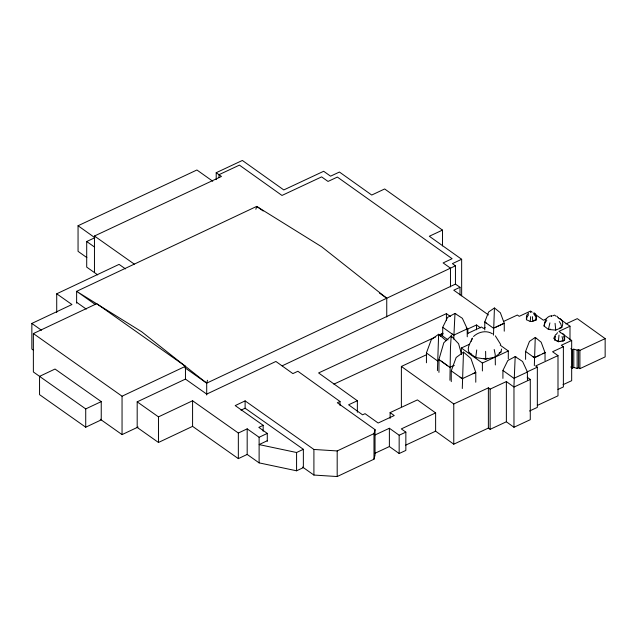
<?xml version="1.0" encoding="UTF-8"?>
<svg xmlns="http://www.w3.org/2000/svg" width="637" height="637" viewBox="0 0 637 637"><rect width="100%" height="100%" fill="white"/><g stroke="black" fill="none" stroke-linecap="round" stroke-linejoin="round"><path stroke-width="0.96" d="M535.12 313.46L536.458 316.071L536.489 319.71L532.723 321.446L530.215 321.462L526.417 319.702L526.68 315.267L528.614 313.07M562.535 333.342L564.087 334.815L564.645 337.132L564.613 339.927L563.092 341.066L558.37 341.671L558.999 335.158M530.215 321.462L530.669 316.677M449.937 380.265L450.463 347.515L451.195 335.922L443.814 342.746L438.965 359.372L438.941 372.382M437.42 370.646L438.638 334.218L431.305 339.617L426.456 352.834L426.432 362.772M453.735 339.115L454.985 313.444L447.604 317.353L442.707 327.299L442.707 335.221M513.94 386.253L515.19 356.616L507.808 360.526L502.912 370.463L502.912 378.386M501.526 349.036L500.985 352.014L495.347 357.023L485.72 359.109L475.743 357.556L476.731 349.96M560.154 341.169L558.37 341.671L554.572 339.911L555.52 336.455M526.417 319.702L526.998 317.075L528.614 314.718M451.259 381.635L451.259 370.845L456.156 357.508L463.489 352.11L462.287 388.514M484.773 329.918L484.781 321.892L488.627 311.979L494.439 307.95L493.484 335.158M525.597 359.372L525.613 351.321L529.451 341.432L535.263 337.403L534.332 365.622M554.572 339.911L554.039 337.65L555.591 334.68M560.058 318.564C563.307 320.395 563.219 324.559 561.73 327.553L555.743 330.093L548.425 329.456L544.054 326.017L545.081 322.545L546.801 320.451M503.007 370.527L513.94 378.33L527.46 372.016L522.571 361.482L515.237 356.648M471.205 341.289L472.383 338.072C470.592 342.65 466.316 347.882 469.286 352.914L475.743 357.556M302.575 467.056L313.906 475.051L337.188 476.54L373.983 459.197L373.983 433.606L375.034 429.633L337.315 402.735L340.007 401.477L340.007 405.419M373.983 459.197L375.034 455.232L375.034 429.633M544.054 326.017C544.691 321.351 546.06 316.191 551.801 315.681L551.371 316.533M451.553 333.605L453.735 335.158L467.255 328.851L462.366 318.309L455.033 313.476M206.699 394.996L206.699 383.14L207.511 380.273M255.867 209.262L256.679 206.396L321.717 246.814L386.747 298.204L386.747 316.979M556.26 334.433L557.51 332.673M549.898 322.879L548.425 329.456L550.328 329.178M530.51 312.528L530.852 312.034M473.53 336.487C478.53 331.789 486.381 329.99 492.473 333.82M532.604 356.465L534.332 357.699L545.033 352.691L541.179 342.228L535.367 337.483M373.983 433.606L337.188 450.94L313.906 449.459L245.118 400.888L235.204 405.594L263.169 425.317L263.169 431.225M240.985 410.164L245.118 408.206L303.363 449.324L303.363 467.614L296.579 470.791L259.116 462.876L247.18 454.444L247.18 428.852L238.342 433.033L192.581 400.761L158.47 416.869L137.186 401.843L185.455 379.095L206.699 394.104L275.901 361.466L292.877 373.608L297.885 371.267L340.007 401.477M263.169 425.317L258.829 427.387L267.285 433.399L267.285 441.282M247.18 428.852L259.116 437.277L267.285 433.399M267.285 440.716L259.116 444.594L296.579 452.509L303.363 449.324M39.55 376.371L55.037 369.038L101.243 401.605L101.243 419.887L85.724 427.204L39.55 394.653L39.55 376.371L85.724 408.914L85.724 427.204M137.186 401.843L137.186 427.443L158.47 442.468L192.581 426.36L238.342 458.632L247.18 454.444M56.717 312.504L56.717 293.8L119.071 264.379L125.489 268.894M33.45 350.175L31.85 349.036L31.85 323.437L71.949 304.534L56.717 293.8M39.82 376.523L33.371 371.968L33.371 333.565L96.713 303.69L185.455 366.299L185.455 379.095M85.724 408.914L101.243 401.605M33.371 333.565L122.049 396.206L185.455 366.299M461.65 295.847L461.65 259.275L452.405 263.63L455.447 265.82L455.447 284.604M184.754 367.645L206.699 383.14L455.447 265.82M100.28 419.234L122.049 434.609L138.125 427.021M282.183 365.821L455.447 284.11L460.002 287.287L460.002 294.987M86.863 257.611L78.056 251.344L78.056 225.745L196.913 169.991L212.75 181.234M216.206 179.634L216.206 172.715L242.363 160.46L283.791 189.937L323.66 171.273L330.563 176.17L339.433 172.038L371.737 195.041L384.66 188.966L442.484 230.108L442.484 245.922M97.716 274.881L94.459 272.588L94.459 236.016L221.461 176.449L216.206 172.715M442.484 230.108L429.314 236.255L461.65 259.275M467.494 333.525L481.476 327.004L483.443 328.389L485.163 327.593M437.316 360.773L439.227 360.009M449.826 367.334L454.261 365.391M565.935 323.93L577.281 318.643L605.15 338.613L605.15 356.895L579.909 368.656L578.611 367.764L578.611 349.474L577.154 350.135L573.794 349.18L572.368 349.824L570.776 348.678M460.097 377.152L462.279 378.704L475.775 372.422L470.91 358.464L463.577 352.165M539.69 355.199L534.332 357.699L525.676 351.513M542.899 353.694L544.953 352.627M375.137 434.928L389.382 428.263L399.16 435.23L399.16 453.512L405.849 450.423L405.849 432.141L401.318 428.9L435.62 412.903L435.62 431.185L405.713 445.136M375.137 453.21L389.382 446.553L399.16 453.512M94.459 272.588L86.704 267.118L86.704 241.519L94.873 237.72L78.056 225.745M460.002 287.287L453.759 290.193L488.475 314.957M450.383 316.478L446.418 313.635L318.596 372.948L357.357 400.745L357.357 412.29M440.366 336.392L440.366 334.425L442.946 333.231M333.899 384.135L435.612 336.933M439.212 335.261L442.819 333.589M401.382 406.669L401.382 366.442L426.328 354.825M503.556 321.446L517.355 315.028L519.227 316.326L530.565 311.055L532.166 312.202M461.363 353.957L461.363 348.009L469.413 344.259M545.941 319.033L543.393 320.22L533.774 313.348M552.741 315.872L554.445 315.084L555.997 316.191M483.897 358.424L485.72 359.109L487.52 358.273M499.185 352.85L500.985 352.014M461.363 348.009L482.392 363.042L508.302 350.971L508.302 358.894M569.996 339.951L569.996 326.216L558.944 331.351L571.676 340.461L571.676 380.687L563.044 384.692M473.092 373.672L475.775 372.422L475.775 382.224M390.107 418.366L390.107 412.593L417.41 399.901L435.62 412.903M571.676 340.461L561.316 345.27L563.379 346.711L563.379 386.938L557.98 389.454M563.379 346.711L552.574 351.743L557.996 355.597L557.996 395.824L537.421 405.379M401.382 366.442L453.767 403.962L488.38 387.853L490.124 389.111L490.124 429.338L506.367 421.79L513.971 427.276L530.279 419.687L530.279 379.461L527.237 377.263M557.996 355.597L535.629 365.988L537.341 367.159L537.341 407.385L529.578 410.992M490.124 389.111L506.367 381.563L513.971 387.049L513.971 427.276M526.99 371.968L537.341 367.159M578.611 349.474L579.909 350.366L605.15 338.613M513.971 387.049L530.279 379.461M435.23 430.915L453.767 444.188L488.38 428.08L490.124 429.338M466.236 327.856L467.821 328.995L476.508 324.974L480.473 327.824M399.16 435.23L405.849 432.141M495.634 327.235L504.249 323.254L500.371 312.775L494.551 308.029M504.249 331.176L504.249 323.254L493.484 328.23L484.773 321.996L486.485 323.222M357.357 400.745L348.59 404.79L362.557 414.822L365.057 413.676L378.139 423.016L394.223 415.555L390.107 412.593M570.776 366.96L572.368 368.106L573.794 367.469L577.154 368.417L578.611 367.764M533.798 320.459L536.489 319.71L535.972 317.075L533.902 314.097M561.938 340.676L564.613 339.927L563.641 336.471M559.827 327.824L561.73 327.553L560.823 323.915L559.302 321.542M515.19 356.616L515.914 356.736M454.985 313.444L455.71 313.563M469.286 352.914L471.109 353.599M451.354 370.909L462.287 378.712M86.704 241.519L94.459 246.989M535.263 337.403L535.884 338.438M263.185 210.99L256.679 206.396L76.631 291.332L76.631 303.188M379.429 293.036L386.747 298.204M94.459 236.016L134.303 264.14M95.327 304.526L76.631 291.332L141.669 331.75L206.699 383.14M76.631 302.296L86.274 309.112M31.85 323.437L41.477 330.253M527.372 371.952L527.46 379.939M442.803 327.362L453.735 335.158M467.168 328.78L467.255 336.774M440.366 334.425L448.018 339.879M558.331 317.863L569.996 326.216M500.228 345.182L508.302 350.971M441.107 361.083L447.747 365.845M449.937 367.414L439.028 359.594M426.432 352.97L437.42 360.845M553.967 338.502L555.44 339.561M556.905 340.612L558.37 341.671M451.147 335.89L451.545 337.427M556.969 316.135L558.187 317.879M438.742 334.298L446.075 340.604M560.297 332.307L560.592 332.785M451.251 335.962L458.584 343.741L461.546 354.268M534.045 312.656L534.642 313.571M495.355 335.866L500.706 344.506M562.049 336.495L563.092 341.066M535.892 318.134L536.489 319.71M494.201 349.49L495.22 354.634L495.347 364.953M555.066 323.333L555.743 330.093M532.436 316.669L532.723 321.446M485.617 351.345L485.72 359.109M579.909 350.366L579.909 368.656M577.154 350.135L577.154 368.417M573.794 349.18L573.794 367.469M572.368 349.824L572.368 368.106M545.033 352.691L545.033 360.614M526.417 316.892L526.417 318.85M506.367 381.563L506.367 421.79M488.38 387.853L488.38 428.08M482.392 363.042L482.392 370.965M476.508 324.974L476.508 329.783M467.821 328.995L467.821 333.804M453.767 403.962L453.767 444.188M450.47 286.921L450.47 268.145L443.121 262.914L452.119 258.71L337.379 177.07L328.031 181.434L321.605 176.887L281.984 195.448L239.416 165.126L218.993 174.689L218.993 177.659M446.418 313.635L446.418 320.371M389.382 428.263L389.382 446.553M337.188 450.94L337.188 476.54M313.906 449.459L313.906 475.051M296.579 452.509L296.579 470.791M259.116 437.277L259.116 462.876M245.118 400.888L245.118 408.763M238.342 433.033L238.342 458.632M192.581 400.761L192.581 426.36M158.47 416.869L158.47 442.468M122.049 396.206L122.049 434.609"/></g></svg>
